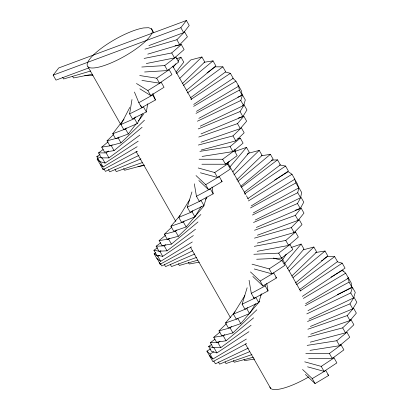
<?xml version="1.0" encoding="UTF-8"?>
<svg xmlns="http://www.w3.org/2000/svg" width="410" height="410" viewBox="0 0 410 410"><rect width="100%" height="100%" fill="white"/><g stroke="black" fill="none" stroke-linecap="round" stroke-linejoin="round"><path stroke-width="0.61" d="M147.687 103.843L146.349 111.966L132.45 118.879L129.621 113.903L131.994 99.533M300.566 197.733L297.737 192.751L298.823 187.508L301.652 192.485L300.566 197.733L255.256 220.011M206.537 197.036L203.934 205.553L190.112 212.144L187.288 207.163L191.936 191.957M200.254 126.172L243.617 105.493L240.788 100.517L242.479 94.982L237.851 97.185M243.617 105.493L245.308 99.958L242.479 94.982M261.36 294.057L258.756 302.575L244.939 309.166L242.11 304.184L247.133 287.758M309.063 319.149L353.584 297.916L350.755 292.94L352.446 287.405L337.415 294.57M353.584 297.916L355.275 292.381L352.446 287.405M142.306 113.913L137.288 123.569L123.748 129.488L120.919 124.512L129.775 107.476M120.919 124.512L134.459 118.592L135.346 116.886M253.513 222.476L297.465 203.524L300.95 197.179L303.779 202.156L300.294 208.505L256.342 227.453M198.214 128.935L240.045 111.566L244.109 104.97L246.938 109.947L242.869 116.542L201.043 133.911M201.284 206.461L194.899 216.818L181.584 222.343L178.755 217.367L189.507 199.921M178.755 217.367L192.07 211.837L192.741 210.75M205.651 199.373L206.994 197.189M227.832 163.39L229.175 161.212M234.884 151.941L235.56 150.854L234.617 149.194M255.609 303.743L249.562 313.558L236.247 319.082L233.418 314.106L244.847 295.569M233.418 314.106L246.733 308.576L247.404 307.485M260.652 295.564L261.662 293.929M282.833 259.586L286.19 254.133M307.526 321.486L349.945 303.877L354.009 297.276L356.838 302.257L352.774 308.853L310.355 326.462M88.96 67.865L55.991 80.119L53.162 75.138L58.707 67.963L186.396 20.5L189.22 25.476L183.675 32.656L148.907 45.582M53.162 75.138L180.846 27.68L186.396 20.5M136.135 123.861L128.32 133.973L115.553 138.718L112.724 133.742L124.051 119.074M112.724 133.742L125.491 128.996L126.275 127.981M173.153 67.307L175.885 63.765M177.837 61.239L180.964 57.195L183.793 62.171L175.982 72.283M138.477 120.827L143.556 114.252M254.533 230.256L295.364 215.368L301.13 208.106L303.959 213.087L298.193 220.344L257.357 235.237M198.763 137.058L237.498 123.635L243.812 116.179L246.641 121.155L240.321 128.612L200.987 142.244M203.903 205.989L186.155 226.945L173.748 231.245L170.919 226.264L180 215.542M170.919 226.264L183.326 221.964L184.151 220.99M229.974 166.896L246.487 147.405L249.316 152.382L232.803 171.877M259.771 301.201L240.783 323.618L228.375 327.918L225.546 322.942L235.043 311.733M284.607 263.574L301.119 244.078L303.948 249.054L287.436 268.55M307.869 329.23L347.203 315.603L353.522 308.146L356.351 313.122L350.032 320.579L310.698 334.212M144.945 49.164L176.894 39.734L184.572 31.842L187.401 36.818L179.724 44.716L147.774 54.146M254.477 238.138L291.295 227.586L299.177 219.632L302.006 224.608L294.124 232.562L257.306 243.115M144.463 120.191L120.996 142.859L109.875 145.801L107.046 140.82L113.488 134.598M176.531 73.708L190.793 59.927L201.915 56.99L204.744 61.966L182.194 83.748M107.046 140.82L118.167 137.883L119.09 136.991M179.826 78.32L201.915 56.99M198.368 145.048L232.967 135.905L241.341 127.812L244.17 132.794L235.791 140.881L201.197 150.024M200.885 214.502L178.34 236.283L167.218 239.22L164.389 234.243L171.754 227.13M247.215 154.237L248.137 153.345L259.258 150.409L262.087 155.385L236.78 179.831M164.389 234.243L175.511 231.301L176.889 229.969M233.951 174.855L259.258 150.409M256.86 309.786L232.936 332.899L221.815 335.836L218.986 330.86L226.346 323.746M218.986 330.86L230.107 327.918L231.486 326.585M289.004 271.025L313.855 247.025L316.684 252.001L291.833 276.007M308.074 337.01L342.673 327.867L351.047 319.779L353.876 324.756L345.502 332.848L310.288 342.155M144.115 58.425L171.723 52.946L181.302 44.577L184.131 49.554L174.547 57.923L146.314 63.524M254.333 246.333L285.765 240.455L295.518 232.05L298.347 237.031L288.594 245.436L257.162 251.315M142.091 127.284L114.062 150.629L104.565 152.115L101.736 147.139L108.132 141.814M101.736 147.139L111.238 145.647L112.217 144.827M183.521 85.449L213.021 60.88L215.85 65.856L186.345 90.431M199.89 151.357L230.082 146.621L240.26 138.144L243.089 143.121L232.911 151.597L202.089 156.43M197.984 221.979L171.431 244.093L161.935 245.585L159.106 240.603L165.502 235.278M159.106 240.603L168.607 239.117L169.586 238.297M237.938 181.374L270.39 154.345L273.219 159.326L240.767 186.35M253.6 317.842L226.064 340.771L216.567 342.263L213.738 337.281L220.129 331.962M213.738 337.281L223.235 335.795L224.711 334.565M293.063 277.642L325.022 251.028L327.851 256.004L295.4 283.033M307.177 345.379L336.743 340.741L346.921 332.264L349.75 337.24L339.572 345.717L310.006 350.355M141.788 67.014L164.728 65.574L175.916 56.985L178.745 61.961L167.557 70.551L144.617 71.991M195.508 229.241L167.054 250.833L158.967 251.202L156.138 246.225L160.71 242.756M156.138 246.225L164.225 245.856L165.748 244.698M241.459 187.242L277.539 159.864L280.368 164.846L244.288 192.223M253.841 254.277L278.677 253.139L290.008 244.544L292.837 249.521L281.506 258.121L256.67 259.258M139.815 135.131L108.963 157.881L101.378 157.876L98.549 152.899L103.176 149.486M207.055 72.898L215.281 66.83L222.866 66.835L225.695 71.811L190.214 97.975M98.549 152.899L106.134 152.904L108.706 151.008M187.385 92.998L222.866 66.835M199.086 159.244L222.676 159.259L234.346 150.654L237.175 155.636L225.505 164.241L201.915 164.225M251.094 325.289L220.754 347.659L213.169 347.654L210.34 342.678L214.968 339.265M321.419 260.78L322.444 260.022M323.475 259.263L327.072 256.609L334.662 256.614L337.486 261.595L299.433 289.65M210.34 342.678L217.925 342.683L219.985 341.166M296.604 284.673L334.662 256.614M305.809 353.476L329.399 353.492L341.069 344.887L343.898 349.863L332.228 358.473L308.638 358.453M139.723 75.532L156.676 78.202L169.135 69.654L171.959 74.63L159.505 83.179L141.927 80.411M193.361 235.56L162.744 256.352L156.748 255.225L153.919 250.249L157.614 247.737M153.919 250.249L159.915 251.376L160.971 250.659M244.38 194.017L285.555 166.05L288.384 171.031L247.737 198.635M138.19 141.173L105.088 163.067L99.645 161.566L96.816 156.589L100.019 154.473M190.886 99.471L230.394 73.339L233.218 78.315L193.715 104.447M198.204 167.977L214.722 172.528L227.535 164.051L230.364 169.028L217.551 177.504L200.423 172.784M252.042 264.168L269.17 268.883L281.983 260.411L284.812 265.388L271.999 273.865L254.261 268.975M248.942 331.71L216.91 352.902L211.468 351.401L208.639 346.424L211.842 344.303M300.038 291.069L342.217 263.169L345.041 268.15L302.334 296.399M304.722 361.84L321.235 366.391L334.047 357.915L336.877 362.896L324.064 371.368L307.551 366.822M136.484 83.507L147.866 90.554L161.217 82.302L164.046 87.279L150.696 95.53L139.851 88.821M192.31 241.967L160.684 261.319L156.958 258.725L154.129 253.744L155.769 252.744M274.638 180.016L288.271 171.677L291.997 174.27L294.826 179.247L251.202 205.938M154.129 253.744L157.855 256.337L159.49 255.338M248.373 200.956L291.997 174.27M137.155 146.698L103.105 166.998L99.968 164.046L97.144 159.07L98.241 158.414M193.633 106.364L235.919 81.159L241.428 90.835L242.161 95.14L198.824 118.367M196.462 111.346L238.743 86.136L237.851 85.295M196.021 175.567L205.702 184.674L219.268 176.587L222.097 181.568L208.531 189.651L198.845 180.549M250.474 271.933L260.155 281.04L273.721 272.952L276.55 277.934L262.984 286.016L252.837 276.478M246.359 339.07L212.862 359.042L209.725 356.09L206.896 351.114L210.74 348.823M331.003 277.129L342.534 270.257L345.671 273.204L348.5 278.18L305.665 303.718M206.896 351.114L210.033 354.061L213.876 351.77M303.385 298.408L345.671 273.204M302.565 369.487L312.246 378.589L325.812 370.507L328.641 375.483L315.075 383.57L305.394 374.463M138.821 102.684L152.653 94.987L155.482 99.963L141.65 107.666L138.821 102.684L134.449 92.04M250.474 207.962L295.917 182.937L294.575 178.955L297.404 183.936L298.741 187.913L253.303 212.944M156.963 258.115L160.172 264.235L191.588 246.928M195.995 113.391L239.332 90.164L238.599 85.854M100.312 164.671L103.141 169.653L137.473 151.249M196.446 196.303L210.345 188.851L213.174 193.833L199.27 201.279L196.446 196.303L194.32 183.818M266.756 283.412L268.032 290.905L254.128 298.357L251.299 293.375L265.203 285.924L264.988 284.678M347.203 278.457L348.326 277.852L351.155 282.833L351.888 287.138L307.987 310.667M305.158 305.691L349.059 282.162L348.326 277.852M246.635 343.549L212.867 361.651L210.038 356.669L209.828 355.439M129.621 113.903L143.52 106.984L146.349 111.966M252.432 215.03L297.737 192.751M192.746 250.751L161.776 265.982L160.52 263.768M197.425 121.196L240.788 100.517M138.964 155.4L105.431 171.39L103.858 168.628M187.288 207.163L201.105 200.577L203.934 205.553M242.11 304.184L255.932 297.593L258.756 302.575M306.813 313.896L350.755 292.94M248.357 348.1L215.399 363.813L213.83 361.051M194.806 253.98L165.502 266.613L164.246 264.399M242.341 105.703L244.109 104.97M140.948 158.865L109.726 171.826L108.465 169.617M249.675 351.662L219.627 364.136L218.371 361.922M176.32 58.922L180.964 57.195M295.128 210.294L301.13 208.106M196.713 257.352L171.493 266.546L170.232 264.332M238.364 118.065L243.812 116.179M142.285 162.585L116.261 171.6L115.005 169.391M235.263 151.29L246.487 147.405M291.074 247.558L301.119 244.078M225.546 322.942L237.954 318.642L240.783 323.618M251.991 354.553L225.971 363.567L225.028 361.907M90.641 71.007L63.606 78.986L62.663 77.326M197.779 260.176L179.37 265.449L178.427 263.789M144.356 165.046L124.584 170.268L123.641 168.607M303.349 249.798L313.855 247.025M349.812 320.107L351.047 319.779M253.447 357.171L234.294 362.235L233.351 360.574M175.029 45.823L181.302 44.577M92.358 74.23L73.533 77.967L72.59 76.306M293.632 232.403L295.518 232.05M199.327 262.128L189.266 264.009L188.323 262.354M204.118 62.274L213.021 60.88M237.744 138.539L240.26 138.144M137.934 166.491L144.223 165.507M261.488 155.744L270.39 154.345M315.526 252.514L325.022 251.028M345.661 332.464L346.921 332.264M254.656 359.037L244.591 360.615L243.965 359.508M84.711 75.753L92.998 75.235M271.317 160.151L277.539 159.864M288.737 244.601L290.008 244.544M339.798 344.887L341.069 344.887M279.558 164.922L285.555 166.05M225.551 72.006L230.394 73.339M225.7 163.544L227.535 164.051M96.816 156.589L102.259 158.091L105.088 163.067M337.374 261.836L342.217 263.169M273.419 258.049L281.983 260.411M332.828 357.576L334.047 357.915M208.639 346.424L214.082 347.921L216.91 352.902M151.597 28.849L148.61 27.706L143.659 27.931A37.161 9.681 -29.6 0 0 92.076 56.344A37.161 9.681 -29.6 0 0 110.239 63.294A37.161 9.681 -29.6 0 0 152.417 31.288L151.597 28.849L153.811 32.744M232.783 78.213L235.919 81.159M221.174 180.697L222.097 181.568M275.628 277.063L276.55 277.934M327.718 374.617L328.641 375.483M97.144 159.07L100.276 162.017L103.105 166.998M295.917 182.937L298.741 187.913M342.534 270.257L343.165 271.358M349.059 282.162L351.888 287.138M239.332 90.164L242.161 95.14M297.465 203.524L300.294 208.505M349.945 303.877L352.774 308.853M240.045 111.566L242.869 116.542M295.364 215.368L298.193 220.344M347.203 315.603L350.032 320.579M237.498 123.635L240.321 128.612M180.846 27.68L183.675 32.656M291.295 227.586L294.124 232.562M342.673 327.867L345.502 332.848M232.967 135.905L235.791 140.881M176.894 39.734L179.724 44.716M285.765 240.455L288.594 245.436M230.082 146.621L232.911 151.597M336.743 340.741L339.572 345.717M171.723 52.946L174.547 57.923M172.774 66.123L191.736 99.507M227.453 162.37L245.78 194.637M246.415 195.754L248.311 199.091M281.496 257.506L300.458 290.885M278.677 253.139L281.506 258.121M222.676 159.259L225.505 164.241M329.399 353.492L332.228 358.473M164.728 65.574L167.557 70.551M214.722 172.528L217.551 177.504M269.17 268.883L271.999 273.865M321.235 366.391L324.064 371.368M156.676 78.202L159.505 83.179M265.203 285.924L268.032 290.905M205.702 184.674L208.531 189.651M260.155 281.04L262.984 286.016M312.246 378.589L315.075 383.57M147.866 90.554L150.696 95.53M192.07 211.837L194.899 216.818M246.733 308.576L249.562 313.558M134.459 118.592L137.288 123.569M183.326 221.964L186.155 226.945M125.491 128.996L128.32 133.973M87.955 66.789L120.509 124.092M135.992 151.357L175.818 221.451M190.353 247.045L230.492 317.699M245.344 343.846L270.631 388.357M175.511 231.301L178.34 236.283M230.107 327.918L232.936 332.899M118.167 137.883L120.996 142.859M168.607 239.117L171.431 244.093M223.235 335.795L226.064 340.771M111.238 145.647L114.062 150.629M164.225 245.856L167.054 250.833M217.925 342.683L220.754 347.659M106.134 152.904L108.963 157.881M159.915 251.376L162.744 256.352M157.855 256.337L160.684 261.319M210.033 354.061L212.862 359.042M152.807 93.46L155.482 99.963M140.681 105.298L141.65 107.666M159.598 262.528L160.172 264.235M253.913 297.106L254.128 298.357M249.07 280.266L251.299 293.375M212.006 186.965L213.174 193.833M102.93 168.423L103.141 169.653M308.771 376.918A37.161 9.681 -29.6 0 1 269.872 387.04"/></g></svg>
